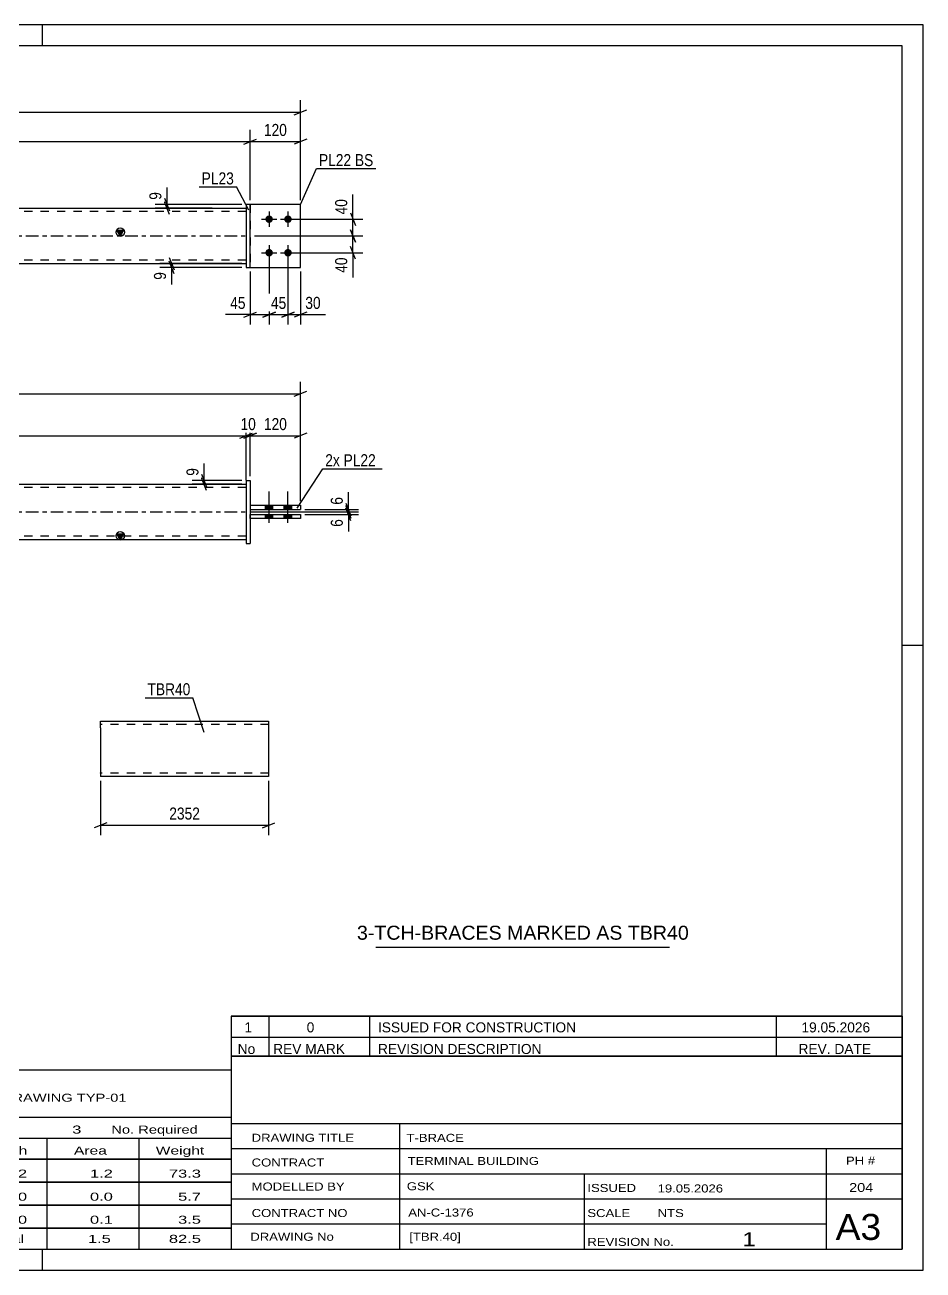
# Model space of a CAD drawing. Header units: millimetres. Extents: x 0 to 420, y 0 to 297.
# Drawn here: x 205.8 to 420, y 0 to 297 of the extents above; entities that cross this region are included whole.
import ezdxf

# ---------------------------------------------------------------- set-up
doc = ezdxf.new("R2010")
doc.units = ezdxf.units.MM
doc.linetypes.add('DXK_LINE_DOT2', pattern=[3.9198, 1.9599, -1.9599])
doc.linetypes.add('DXK_LINE_DOT3', pattern=[5.9187, 2.979, -0.9799, 0.9799, -0.9799])
doc.styles.add('Arial', font='arial.ttf', dxfattribs={"height": 0.2})
doc.styles.add('Arial Narrow', font='ARIALN.TTF', dxfattribs={"height": 0.2})

# ---------------------------------------------------------------- blocks, each defined once
blk = doc.blocks.new('Unknown-489683609-1163')
at = {"color": 5, "linetype": 'Continuous'}
for p, q in [((420, 297), (0, 297)), ((210, 292), (210, 297)), ((420, 0), (420, 297)), ((415, 292), (5, 292)), ((415, 5), (415, 292)), ((420, 149), (415, 149)), ((5, 5), (415, 5)), ((210, 0), (210, 5)), ((0, 0), (420, 0))]:
    blk.add_line(p, q, dxfattribs=at)
blk = doc.blocks.new('Unknown-489683609-3849')
at = {"color": 7, "linetype": 'Continuous'}
for p, q in [((255, 51.05), (255, 5)), ((255, 51.05), (415, 51.05)), ((415, 51), (415, 5)), ((255, 35), (415, 35)), ((295.14, 35), (295.14, 5)), ((255, 29), (415, 29)), ((397, 5.05), (397, 28.9)), ((255, 23), (415, 23)), ((339.14, 23), (339.14, 5)), ((255, 17), (415, 17)), ((255, 11), (397, 11)), ((255, 5), (415, 5))]:
    blk.add_line(p, q, dxfattribs=at)
at = {"color": 7, "style": 'Arial Narrow'}
for s, height, width, p in [('DRAWING TITLE', 1.9089, 1.425378, (259.88, 30.61)), ('T-BRACE', 1.909, 1.425378, (296.81, 30.59)), ('TERMINAL BUILDING', 1.9089, 1.425378, (297.06, 25.07)), ('CONTRACT', 1.909, 1.425378, (259.88, 24.71)), ('MODELLED BY', 1.9089, 1.425378, (259.88, 18.98)), ('GSK', 1.909, 1.425378, (296.88, 19.04)), ('ISSUED', 1.909, 1.425378, (339.94, 18.64)), ('19.05.2026', 1.909, 1.425378, (356.69, 18.52)), ('CONTRACT NO', 1.9089, 1.425378, (259.88, 12.66)), ('AN-C-1376', 1.909, 1.425378, (297.23, 12.78)), ('SCALE', 1.909, 1.425378, (339.94, 12.65)), ('A3', 6.204, 1.25, (399.14, 7.2)), ('DRAWING No', 1.909, 1.425378, (259.56, 7)), ('[TBR.40]', 1.909, 1.425378, (297.46, 6.99)), ('1', 3.34, 1.5, (376.91, 5.68)), ('REVISION No.', 1.9089, 1.425378, (339.94, 5.77))]:
    blk.add_text(s, height=height, dxfattribs=dict(at, width=width)).set_placement(p)
at = {"color": 7, "linetype": 'Continuous', "style": 'Arial Narrow'}
for s, height, width, p in [('PH #', 1.909, 1.43, (401.6, 25.15)), ('204', 2.1, 1.43, (402.37, 18.65)), ('NTS', 1.909, 1.425378, (356.7, 12.65))]:
    blk.add_text(s, height=height, dxfattribs=dict(at, width=width)).set_placement(p)
blk = doc.blocks.new('Unknown-489683609-3850')
at = {"color": 7, "linetype": 'Continuous'}
for p, q in [((95, 47.75), (255, 47.75)), ((95, 36.5), (95, 47.75)), ((255, 47.75), (255, 36.5)), ((95, 36.5), (255, 36.5)), ((95, 36.5), (95, 31.5)), ((255, 36.5), (255, 31.5)), ((95, 31.5), (255, 31.5)), ((95, 31.5), (95, 26.5)), ((119, 31.5), (119, 26.5)), ((154.5, 31.5), (154.5, 26.5)), ((180.5, 31.5), (180.5, 26.5)), ((193.5, 31.5), (193.5, 26.5)), ((211, 31.5), (211, 26.5)), ((233, 31.5), (233, 26.5)), ((255, 31.5), (255, 26.5)), ((95, 26.5), (255, 26.5)), ((95, 26.45), (95, 21.05)), ((95, 26.45), (255, 26.45)), ((119, 26.5), (119, 21)), ((154.5, 26.5), (154.5, 21)), ((180.5, 26.5), (180.5, 21)), ((193.5, 26.5), (193.5, 21)), ((211, 26.5), (211, 21)), ((233, 26.5), (233, 21)), ((255, 26.45), (255, 21.05)), ((95, 21.05), (255, 21.05)), ((95, 20.95), (95, 15.55)), ((95, 20.95), (255, 20.95)), ((119, 21), (119, 15.5)), ((154.5, 21), (154.5, 15.5)), ((180.5, 21), (180.5, 15.5)), ((193.5, 21), (193.5, 15.5)), ((211, 21), (211, 15.5)), ((233, 21), (233, 15.5)), ((255, 20.95), (255, 15.55)), ((95, 15.55), (255, 15.55)), ((95, 15.45), (95, 10.05)), ((95, 15.45), (255, 15.45)), ((119, 15.5), (119, 10)), ((154.5, 15.5), (154.5, 10)), ((180.5, 15.5), (180.5, 10)), ((193.5, 15.5), (193.5, 10)), ((211, 15.5), (211, 10)), ((233, 15.5), (233, 10)), ((255, 15.45), (255, 10.05)), ((95, 10.05), (255, 10.05)), ((95, 10), (255, 10)), ((95, 10), (95, 5)), ((211, 10), (211, 5)), ((233, 10), (233, 5)), ((255, 10), (255, 5)), ((95, 5), (255, 5))]:
    blk.add_line(p, q, dxfattribs=at)
at = {"color": 7, "style": 'Arial Narrow'}
for s, height, width, p in [('GENERAL NOTES & WELD DETAILS :', 2.8633, 1.4, (96.15, 40.06)), ('REFER TYP DRAWING TYP-01', 1.9089, 1.6, (179.7, 40.16)), ("MATERIAL LIST FOR ASSEMBLY MK'D", 1.9089, 1.6, (96.15, 32.56)), ('TBR40', 1.909, 1.794707, (188.68, 32.47)), ('3', 1.91, 1.794707, (217.08, 32.56)), ('No. Required', 1.9089, 1.6, (226.41, 32.56)), ('Mark', 1.909, 1.7, (96.34, 27.5)), ('Profile', 1.909, 1.7, (129.41, 27.5)), ('Material', 1.909, 1.7, (159.54, 27.56)), ('No.', 1.909, 1.7, (184.5, 27.56)), ('Length', 1.909, 1.7, (195, 27.56)), ('Area', 1.909, 1.7, (217.5, 27.56)), ('Weight', 1.909, 1.7, (237, 27.56))]:
    blk.add_text(s, height=height, dxfattribs=dict(at, width=width)).set_placement(p)
at = {"color": 7, "linetype": 'Continuous', "style": 'Arial Narrow'}
for s, height, width, p in [('TBR40', 1.909, 1.794707, (96.5, 22.06)), ('SHS132*8', 1.909, 1.794707, (121, 22.06)), ('E350', 1.909, 1.794707, (160.74, 22.06)), ('1', 1.91, 1.794707, (184.86, 22.06)), ('2352', 1.909, 1.794707, (197.58, 22.06)), ('1.2', 1.909, 1.794707, (221.32, 22.06)), ('73.3', 1.909, 1.794707, (240.14, 22.06)), ('PL22', 1.909, 1.794707, (96.5, 16.56)), ('PL10*120', 1.909, 1.794707, (121, 16.56)), ('E350', 1.909, 1.794707, (160.74, 16.56)), ('4', 1.91, 1.794707, (184.86, 16.56)), ('150', 1.909, 1.794707, (199.77, 16.56)), ('0.0', 1.909, 1.794707, (221.32, 16.56)), ('5.7', 1.909, 1.794707, (242.33, 16.56)), ('PL23', 1.909, 1.794707, (96.5, 11.06)), ('PL10*150', 1.909, 1.794707, (121, 11.06)), ('E350', 1.909, 1.794707, (160.74, 11.06)), ('2', 1.91, 1.794707, (184.86, 11.06)), ('150', 1.909, 1.794707, (199.77, 11.06)), ('0.1', 1.909, 1.794707, (221.32, 11.06)), ('3.5', 1.909, 1.794707, (242.33, 11.06)), ('Total', 1.909, 1.7, (197.33, 6.5)), ('1.5', 1.909, 1.794707, (220.83, 6.5)), ('82.5', 1.909, 1.794707, (240.14, 6.5))]:
    blk.add_text(s, height=height, dxfattribs=dict(at, width=width)).set_placement(p)
blk = doc.blocks.new('Unknown-489683609-3851')
at = {"color": 7, "linetype": 'Continuous'}
for p, q in [((255, 60.55), (415, 60.55)), ((415, 60.55), (255, 60.55)), ((255, 60.55), (255, 55.55)), ((264, 60.55), (264, 55.55)), ((288, 60.55), (288, 55.55)), ((385, 60.55), (385, 55.55)), ((415, 60.55), (415, 55.55)), ((255, 55.55), (415, 55.55)), ((255, 55.55), (255, 51.05)), ((255, 55.55), (415, 55.55)), ((264, 55.55), (264, 51.05)), ((288, 55.55), (288, 51.05)), ((385, 55.55), (385, 51.05)), ((415, 55.55), (415, 51.05)), ((415, 51.05), (255, 51.05))]:
    blk.add_line(p, q, dxfattribs=at)
at = {"color": 7, "linetype": 'Continuous', "style": 'Arial Narrow'}
for s, height, width, p in [('1', 2.39, 1.196471, (258.16, 56.7)), ('0', 2.39, 1.196471, (273, 56.7)), ('ISSUED FOR CONSTRUCTION', 2.3861, 1.196471, (290, 56.7)), ('19.05.2026', 2.386, 1.196471, (391, 56.7)), ('No', 2.386, 1.2, (256.54, 51.55)), ('REV MARK', 2.386, 1.2, (265, 51.55)), ('REVISION DESCRIPTION', 2.3861, 1.2, (290, 51.55)), ('REV. DATE', 2.386, 1.2, (390.28, 51.55))]:
    blk.add_text(s, height=height, dxfattribs=dict(at, width=width)).set_placement(p)
blk = doc.blocks.new('Unknown-489683609-3852')
at = {"color": 7, "linetype": 'Continuous'}
blk.add_line((289.5, 77.05), (359.5, 77.05), dxfattribs=at)
at = {"color": 7, "style": 'Arial'}
blk.add_text('3-TCH-BRACES MARKED AS TBR40', height=3.3428, dxfattribs=at).set_placement((284.99, 78.8))
blk = doc.blocks.new('Part-489683609-1456 - 1400')
at = {"color": 2, "linetype": 'Continuous'}
for p, q in [((259.54, 182.44), (259.54, 181.44)), ((259.54, 182.44), (271.54, 182.44)), ((259.54, 181.44), (271.54, 181.44)), ((271.54, 182.44), (271.54, 181.44))]:
    blk.add_line(p, q, dxfattribs=at)
blk = doc.blocks.new('Part-489683609-1476 - 1400')
at = {"linetype": 'Continuous'}
blk.add_hatch(color=2, dxfattribs=at).paths.add_polyline_path([(228.54, 174.24), (227.74, 175.64), (229.34, 175.64)])
at = {"color": 2, "linetype": 'Continuous'}
for p, q in [((82.44, 187.44), (170.44, 187.44)), ((170.54, 187.44), (258.54, 187.44)), ((228.54, 174.24), (227.74, 175.64)), ((227.74, 175.64), (229.34, 175.64)), ((229.34, 175.64), (228.54, 174.24)), ((82.44, 174.24), (170.44, 174.24)), ((170.54, 174.24), (258.54, 174.24))]:
    blk.add_line(p, q, dxfattribs=at)
at = {"color": 7, "linetype": 'DXK_LINE_DOT2'}
for p, q in [((82.44, 174.24), (82.44, 187.44)), ((258.54, 187.44), (258.54, 174.24)), ((170.44, 186.64), (82.44, 186.64)), ((258.54, 186.64), (170.54, 186.64)), ((170.44, 175.04), (82.44, 175.04)), ((258.54, 175.04), (170.54, 175.04))]:
    blk.add_line(p, q, dxfattribs=at)
at = {"color": 7, "linetype": 'DXK_LINE_DOT3'}
for p, q in [((82.44, 180.84), (170.44, 180.84)), ((170.54, 180.84), (258.54, 180.84))]:
    blk.add_line(p, q, dxfattribs=at)
at = {"color": 2, "linetype": 'Continuous'}
blk.add_circle((228.54, 175.14), 1, dxfattribs=at)
blk = doc.blocks.new('Bolt-489683609-1414 - 1400')
at = {"linetype": 'Continuous'}
for points in [[(264.94, 182.44), (263.14, 182.44), (263.14, 181.44), (264.94, 181.44)], [(264.94, 182.44), (263.14, 182.44), (263.14, 181.44), (264.94, 181.44)], [(269.44, 182.44), (267.64, 182.44), (267.64, 181.44), (269.44, 181.44)], [(269.44, 182.44), (267.64, 182.44), (267.64, 181.44), (269.44, 181.44)], [(264.94, 180.24), (263.14, 180.24), (263.14, 179.24), (264.94, 179.24)], [(264.94, 180.24), (263.14, 180.24), (263.14, 179.24), (264.94, 179.24)], [(269.44, 180.24), (267.64, 180.24), (267.64, 179.24), (269.44, 179.24)], [(269.44, 180.24), (267.64, 180.24), (267.64, 179.24), (269.44, 179.24)]]:
    blk.add_hatch(color=1, dxfattribs=at).paths.add_polyline_path(points)
at = {"color": 1, "linetype": 'Continuous'}
for p, q in [((264.04, 178.24), (264.04, 185.74)), ((264.04, 178.24), (264.04, 185.74)), ((268.54, 178.24), (268.54, 185.74)), ((268.54, 178.24), (268.54, 185.74)), ((263.14, 181.44), (263.14, 182.44)), ((263.14, 181.44), (263.14, 182.44)), ((264.94, 181.44), (264.94, 182.44)), ((264.94, 181.44), (264.94, 182.44)), ((267.64, 181.44), (267.64, 182.44)), ((267.64, 181.44), (267.64, 182.44)), ((269.44, 181.44), (269.44, 182.44)), ((269.44, 181.44), (269.44, 182.44)), ((263.14, 179.24), (263.14, 180.24)), ((263.14, 179.24), (263.14, 180.24)), ((264.94, 179.24), (264.94, 180.24)), ((264.94, 179.24), (264.94, 180.24)), ((267.64, 179.24), (267.64, 180.24)), ((267.64, 179.24), (267.64, 180.24)), ((269.44, 179.24), (269.44, 180.24)), ((269.44, 179.24), (269.44, 180.24))]:
    blk.add_line(p, q, dxfattribs=at)
blk = doc.blocks.new('Part-489683609-1451 - 1400')
at = {"color": 2, "linetype": 'Continuous'}
for p, q in [((258.54, 188.34), (258.54, 173.34)), ((258.54, 188.34), (259.54, 188.34)), ((259.54, 188.34), (259.54, 173.34)), ((258.54, 173.34), (259.54, 173.34))]:
    blk.add_line(p, q, dxfattribs=at)
blk = doc.blocks.new('Part-489683609-1461 - 1400')
at = {"color": 2, "linetype": 'Continuous'}
for p, q in [((259.54, 179.24), (259.54, 180.24)), ((259.54, 180.24), (271.54, 180.24)), ((271.54, 179.24), (259.54, 179.24)), ((271.54, 180.24), (271.54, 179.24))]:
    blk.add_line(p, q, dxfattribs=at)
blk = doc.blocks.new('Part-489683609-1747 - 1681')
at = {"linetype": 'Continuous'}
blk.add_hatch(color=2, dxfattribs=at).paths.add_polyline_path([(228.54, 246.66), (227.74, 248.06), (229.34, 248.06)])
at = {"color": 2, "linetype": 'Continuous'}
for p, q in [((82.44, 253.26), (170.44, 253.26)), ((170.54, 253.26), (258.54, 253.26)), ((228.54, 246.66), (227.74, 248.06)), ((227.74, 248.06), (229.34, 248.06)), ((229.34, 248.06), (228.54, 246.66)), ((82.44, 240.06), (170.44, 240.06)), ((170.54, 240.06), (258.54, 240.06))]:
    blk.add_line(p, q, dxfattribs=at)
at = {"color": 7, "linetype": 'DXK_LINE_DOT2'}
for p, q in [((82.44, 253.26), (82.44, 240.06)), ((170.44, 252.46), (82.44, 252.46)), ((258.54, 252.46), (170.54, 252.46)), ((258.54, 253.26), (258.54, 240.06)), ((170.44, 240.86), (82.44, 240.86)), ((258.54, 240.86), (170.54, 240.86))]:
    blk.add_line(p, q, dxfattribs=at)
at = {"color": 7, "linetype": 'DXK_LINE_DOT3'}
for p, q in [((82.44, 246.66), (170.44, 246.66)), ((170.54, 246.66), (258.54, 246.66))]:
    blk.add_line(p, q, dxfattribs=at)
at = {"color": 2, "linetype": 'Continuous'}
blk.add_circle((228.54, 247.56), 1, dxfattribs=at)
blk = doc.blocks.new('Bolt-489683609-1686 - 1681')
at = {"linetype": 'Continuous'}
for points in [[(264.04, 251.56, -1), (264.04, 249.76, -1)], [(268.54, 251.56, -1), (268.54, 249.76, -1)], [(264.04, 243.56, -1), (264.04, 241.76, -1)], [(268.54, 243.56, -1), (268.54, 241.76, -1)]]:
    blk.add_hatch(color=1, dxfattribs=at).paths.add_polyline_path(points)
at = {"color": 1, "linetype": 'Continuous'}
for p, q in [((264.04, 252.46), (264.04, 248.86)), ((268.54, 252.46), (268.54, 248.86)), ((262.24, 250.66), (265.84, 250.66)), ((266.74, 250.66), (270.34, 250.66)), ((264.04, 244.46), (264.04, 240.86)), ((268.54, 244.46), (268.54, 240.86)), ((262.24, 242.66), (265.84, 242.66)), ((266.74, 242.66), (270.34, 242.66))]:
    blk.add_line(p, q, dxfattribs=at)
blk = doc.blocks.new('Part-489683609-1712 - 1681')
at = {"color": 2, "linetype": 'Continuous'}
for p, q in [((258.54, 254.16), (258.54, 239.16)), ((259.54, 254.16), (258.54, 254.16)), ((259.54, 239.16), (259.54, 254.16)), ((258.54, 239.16), (259.54, 239.16))]:
    blk.add_line(p, q, dxfattribs=at)
blk = doc.blocks.new('Part-489683609-1737 - 1681')
at = {"color": 2, "linetype": 'Continuous'}
for p, q in [((271.54, 254.16), (259.54, 254.16)), ((271.54, 239.16), (271.54, 254.16)), ((259.54, 239.16), (271.54, 239.16))]:
    blk.add_line(p, q, dxfattribs=at)
at = {"color": 7, "linetype": 'DXK_LINE_DOT2'}
blk.add_line((259.54, 254.16), (259.54, 239.16), dxfattribs=at)
blk = doc.blocks.new('Part-489683609-1742 - 1681')
at = {"color": 7, "linetype": 'DXK_LINE_DOT2'}
for p, q in [((271.54, 254.16), (259.54, 254.16)), ((259.54, 254.16), (259.54, 239.16)), ((271.54, 239.16), (271.54, 254.16)), ((259.54, 239.16), (271.54, 239.16))]:
    blk.add_line(p, q, dxfattribs=at)
blk = doc.blocks.new('Part-489683609-2300 - 2292')
at = {"color": 2, "linetype": 'Continuous'}
for p, q in [((223.83, 129.31), (223.83, 130.91)), ((223.83, 130.91), (243.83, 130.91)), ((243.93, 130.91), (263.93, 130.91)), ((263.93, 130.91), (263.93, 129.31)), ((223.83, 129.31), (223.83, 117.71)), ((263.93, 129.31), (263.93, 117.71)), ((243.83, 117.71), (223.83, 117.71)), ((263.93, 117.71), (243.93, 117.71))]:
    blk.add_line(p, q, dxfattribs=at)
at = {"color": 7, "linetype": 'DXK_LINE_DOT2'}
for p, q in [((243.83, 130.11), (223.83, 130.11)), ((263.93, 130.11), (243.93, 130.11)), ((223.83, 118.51), (223.83, 118.58)), ((243.83, 118.51), (223.83, 118.51)), ((263.93, 118.51), (243.93, 118.51)), ((263.93, 118.51), (263.93, 118.58))]:
    blk.add_line(p, q, dxfattribs=at)
blk = doc.blocks.new('StraightDimension-489683609-1602 - 1400')
at = {"color": 7, "linetype": 'Continuous'}
for p, q in [((282.35, 182.34), (283.55, 179.34)), ((283.55, 178.74), (282.35, 181.74)), ((259.54, 180.84), (285.35, 180.84)), ((272.54, 180.24), (285.35, 180.24)), ((282.95, 180.24), (282.95, 180.84))]:
    blk.add_line(p, q, dxfattribs=at)
at = {"color": 0}
blk.add_wipeout([(282.2, 179.71), (278, 179.71), (278, 176.68), (282.2, 176.68)], dxfattribs=at)
at = {"color": 7, "linetype": 'Continuous'}
blk.add_line((282.95, 180.24), (282.95, 176.16), dxfattribs=at)
blk.add_line((282.95, 180.24), (282.95, 176.16), dxfattribs=at)
at = {"color": 3, "style": 'Arial Narrow'}
blk.add_text('6', height=2.86, rotation=90.0002, dxfattribs=at).set_placement((281.6, 177.28))
blk = doc.blocks.new('StraightDimension-489683609-1501 - 1400')
at = {"color": 7, "linetype": 'Continuous'}
for p, q in [((258.04, 198.41), (261.04, 199.61)), ((259.54, 189.34), (259.54, 201.86)), ((259.54, 199.01), (271.54, 199.01)), ((273.04, 199.61), (270.04, 198.41)), ((271.54, 183.44), (271.54, 201.86))]:
    blk.add_line(p, q, dxfattribs=at)
at = {"color": 0}
blk.add_wipeout([(268.89, 199.76), (268.89, 203.96), (262.2, 203.96), (262.2, 199.76)], dxfattribs=at)
at = {"color": 3, "style": 'Arial Narrow'}
blk.add_text('120', height=2.863, dxfattribs=at).set_placement((262.8, 200.36))
blk = doc.blocks.new('StraightDimension-489683609-1517 - 1400')
at = {"color": 7, "linetype": 'Continuous'}
for p, q in [((83.94, 199.61), (80.94, 198.41)), ((82.44, 188.44), (82.44, 201.86)), ((82.44, 199.01), (258.54, 199.01)), ((257.04, 198.41), (260.04, 199.61)), ((258.54, 188.44), (258.54, 201.86))]:
    blk.add_line(p, q, dxfattribs=at)
at = {"color": 0}
blk.add_wipeout([(174.75, 199.76), (174.75, 203.96), (166.24, 203.96), (166.24, 199.76)], dxfattribs=at)
at = {"color": 3, "style": 'Arial Narrow'}
blk.add_text('2352', height=2.863, dxfattribs=at).set_placement((166.84, 200.36))
blk = doc.blocks.new('StraightDimension-489683609-1547 - 1400')
at = {"color": 7, "linetype": 'Continuous'}
for p, q in [((257.04, 198.41), (260.04, 199.61)), ((261.04, 199.61), (258.04, 198.41)), ((258.54, 188.44), (258.54, 201.86)), ((258.54, 199.01), (259.54, 199.01)), ((259.54, 189.34), (259.54, 201.86))]:
    blk.add_line(p, q, dxfattribs=at)
at = {"color": 0}
blk.add_wipeout([(261.47, 199.76), (261.47, 203.96), (256.62, 203.96), (256.62, 199.76)], dxfattribs=at)
at = {"color": 3, "style": 'Arial Narrow'}
blk.add_text('10', height=2.863, dxfattribs=at).set_placement((257.22, 200.36))
blk = doc.blocks.new('StraightDimension-489683609-1591 - 1400')
at = {"color": 7, "linetype": 'Continuous'}
for p, q in [((69.44, 183.44), (69.44, 211.88)), ((271.54, 183.44), (271.54, 211.88)), ((70.94, 209.63), (67.94, 208.43)), ((69.44, 209.03), (271.54, 209.03)), ((270.04, 208.43), (273.04, 209.63))]:
    blk.add_line(p, q, dxfattribs=at)
at = {"color": 0}
blk.add_wipeout([(174.75, 209.78), (174.75, 213.98), (166.24, 213.98), (166.24, 209.78)], dxfattribs=at)
at = {"color": 3, "style": 'Arial Narrow'}
blk.add_text('2612', height=2.863, dxfattribs=at).set_placement((166.84, 210.38))
blk = doc.blocks.new('StraightDimension-489683609-1618 - 1400')
at = {"color": 7, "linetype": 'Continuous'}
for p, q in [((272.54, 181.44), (285.35, 181.44)), ((282.35, 182.94), (283.55, 179.94)), ((283.55, 179.34), (282.35, 182.34)), ((282.95, 180.84), (282.95, 181.44)), ((259.54, 180.84), (285.35, 180.84))]:
    blk.add_line(p, q, dxfattribs=at)
at = {"color": 0}
blk.add_wipeout([(282.2, 184.99), (278, 184.99), (278, 181.96), (282.2, 181.96)], dxfattribs=at)
at = {"color": 7, "linetype": 'Continuous'}
blk.add_line((282.95, 181.44), (282.95, 185.51), dxfattribs=at)
blk.add_line((282.95, 181.44), (282.95, 185.51), dxfattribs=at)
at = {"color": 3, "style": 'Arial Narrow'}
blk.add_text('6', height=2.86, rotation=90.0002, dxfattribs=at).set_placement((281.6, 182.56))
blk = doc.blocks.new('StraightDimension-489683609-1635 - 1400')
at = {"color": 7, "linetype": 'Continuous'}
for p, q in [((257.54, 188.34), (245.69, 188.34)), ((257.54, 187.44), (245.69, 187.44)), ((247.94, 189.84), (249.14, 186.84)), ((249.14, 185.94), (247.94, 188.94)), ((248.54, 187.44), (248.54, 188.34))]:
    blk.add_line(p, q, dxfattribs=at)
at = {"color": 0}
blk.add_wipeout([(247.79, 191.89), (243.59, 191.89), (243.59, 188.86), (247.79, 188.86)], dxfattribs=at)
at = {"color": 7, "linetype": 'Continuous'}
blk.add_line((248.54, 188.34), (248.54, 192.41), dxfattribs=at)
blk.add_line((248.54, 188.34), (248.54, 192.41), dxfattribs=at)
at = {"color": 3, "style": 'Arial Narrow'}
blk.add_text('9', height=2.86, rotation=90.0002, dxfattribs=at).set_placement((247.19, 189.46))
blk = doc.blocks.new('StraightDimension-489683609-1750 - 1681')
at = {"color": 7, "linetype": 'Continuous'}
for p, q in [((264.04, 241.66), (264.04, 225.51)), ((259.54, 238.16), (259.54, 225.51)), ((258.04, 227.31), (261.04, 228.51)), ((259.54, 227.91), (264.04, 227.91)), ((265.54, 228.51), (262.54, 227.31))]:
    blk.add_line(p, q, dxfattribs=at)
at = {"color": 0}
blk.add_wipeout([(259.02, 228.66), (259.02, 232.86), (254.16, 232.86), (254.16, 228.66)], dxfattribs=at)
at = {"color": 7, "linetype": 'Continuous'}
blk.add_line((259.54, 227.91), (253.64, 227.91), dxfattribs=at)
blk.add_line((259.54, 227.91), (253.64, 227.91), dxfattribs=at)
at = {"color": 3, "style": 'Arial Narrow'}
blk.add_text('45', height=2.863, dxfattribs=at).set_placement((254.76, 229.26))
blk = doc.blocks.new('StraightDimension-489683609-1772 - 1681')
at = {"color": 7, "linetype": 'Continuous'}
for p, q in [((264.04, 241.66), (264.04, 225.51)), ((268.54, 241.66), (268.54, 225.51)), ((262.54, 227.31), (265.54, 228.51)), ((264.04, 227.91), (268.54, 227.91)), ((270.04, 228.51), (267.04, 227.31))]:
    blk.add_line(p, q, dxfattribs=at)
at = {"color": 0}
blk.add_wipeout([(268.72, 228.66), (268.72, 232.86), (263.87, 232.86), (263.87, 228.66)], dxfattribs=at)
at = {"color": 3, "style": 'Arial Narrow'}
blk.add_text('45', height=2.863, dxfattribs=at).set_placement((264.47, 229.26))
blk = doc.blocks.new('StraightDimension-489683609-1999 - 1681')
at = {"color": 7, "linetype": 'Continuous'}
for p, q in [((259.54, 255.16), (259.54, 272.01)), ((271.54, 255.16), (271.54, 272.01)), ((258.04, 268.56), (261.04, 269.76)), ((259.54, 269.16), (271.54, 269.16)), ((273.04, 269.76), (270.04, 268.56))]:
    blk.add_line(p, q, dxfattribs=at)
at = {"color": 0}
blk.add_wipeout([(268.89, 269.91), (268.89, 274.11), (262.2, 274.11), (262.2, 269.91)], dxfattribs=at)
at = {"color": 3, "style": 'Arial Narrow'}
blk.add_text('120', height=2.863, dxfattribs=at).set_placement((262.8, 270.51))
blk = doc.blocks.new('StraightDimension-489683609-1817 - 1681')
at = {"color": 7, "linetype": 'Continuous'}
for p, q in [((269.54, 250.66), (286.41, 250.66)), ((283.41, 252.16), (284.61, 249.16)), ((284.01, 246.66), (284.01, 250.66)), ((260.54, 246.66), (286.41, 246.66)), ((284.61, 245.16), (283.41, 248.16))]:
    blk.add_line(p, q, dxfattribs=at)
at = {"color": 0}
blk.add_wipeout([(283.26, 256.04), (279.06, 256.04), (279.06, 251.19), (283.26, 251.19)], dxfattribs=at)
at = {"color": 7, "linetype": 'Continuous'}
blk.add_line((284.01, 250.66), (284.01, 256.57), dxfattribs=at)
blk.add_line((284.01, 250.66), (284.01, 256.57), dxfattribs=at)
at = {"color": 3, "style": 'Arial Narrow'}
blk.add_text('40', height=2.863, rotation=90.0002, dxfattribs=at).set_placement((282.66, 251.79))
blk = doc.blocks.new('StraightDimension-489683609-1788 - 1681')
at = {"color": 7, "linetype": 'Continuous'}
for p, q in [((268.54, 241.66), (268.54, 225.51)), ((271.54, 238.16), (271.54, 225.51)), ((267.04, 227.31), (270.04, 228.51)), ((268.54, 227.91), (271.54, 227.91)), ((273.04, 228.51), (270.04, 227.31))]:
    blk.add_line(p, q, dxfattribs=at)
at = {"color": 0}
blk.add_wipeout([(276.93, 228.66), (276.93, 232.86), (272.07, 232.86), (272.07, 228.66)], dxfattribs=at)
at = {"color": 7, "linetype": 'Continuous'}
blk.add_line((271.54, 227.91), (277.45, 227.91), dxfattribs=at)
blk.add_line((271.54, 227.91), (277.45, 227.91), dxfattribs=at)
at = {"color": 3, "style": 'Arial Narrow'}
blk.add_text('30', height=2.863, dxfattribs=at).set_placement((272.67, 229.26))
blk = doc.blocks.new('StraightDimension-489683609-1808 - 1681')
at = {"color": 7, "linetype": 'Continuous'}
for p, q in [((260.54, 246.66), (286.41, 246.66)), ((283.41, 248.16), (284.61, 245.16)), ((284.01, 242.66), (284.01, 246.66)), ((284.61, 241.16), (283.41, 244.16)), ((269.54, 242.66), (286.41, 242.66))]:
    blk.add_line(p, q, dxfattribs=at)
at = {"color": 0}
blk.add_wipeout([(283.26, 242.14), (279.06, 242.14), (279.06, 237.28), (283.26, 237.28)], dxfattribs=at)
at = {"color": 7, "linetype": 'Continuous'}
blk.add_line((284.01, 242.66), (284.01, 236.76), dxfattribs=at)
blk.add_line((284.01, 242.66), (284.01, 236.76), dxfattribs=at)
at = {"color": 3, "style": 'Arial Narrow'}
blk.add_text('40', height=2.863, rotation=90.0002, dxfattribs=at).set_placement((282.66, 237.88))
blk = doc.blocks.new('StraightDimension-489683609-1932 - 1681')
at = {"color": 7, "linetype": 'Continuous'}
for p, q in [((70.94, 276.76), (67.94, 275.56)), ((69.44, 255.16), (69.44, 279.01)), ((270.04, 275.56), (273.04, 276.76)), ((271.54, 255.16), (271.54, 279.01)), ((69.44, 276.16), (271.54, 276.16))]:
    blk.add_line(p, q, dxfattribs=at)
at = {"color": 0}
blk.add_wipeout([(174.75, 276.91), (174.75, 281.11), (166.24, 281.11), (166.24, 276.91)], dxfattribs=at)
at = {"color": 3, "style": 'Arial Narrow'}
blk.add_text('2612', height=2.863, dxfattribs=at).set_placement((166.84, 277.51))
blk = doc.blocks.new('StraightDimension-489683609-2723 - 1681')
at = {"color": 7, "linetype": 'Continuous'}
for p, q in [((240.19, 241.56), (241.39, 238.56)), ((241.39, 237.66), (240.19, 240.66)), ((257.54, 240.06), (237.94, 240.06)), ((257.54, 239.16), (237.94, 239.16)), ((240.79, 239.16), (240.79, 240.06))]:
    blk.add_line(p, q, dxfattribs=at)
at = {"color": 0}
blk.add_wipeout([(240.04, 238.64), (235.84, 238.64), (235.84, 235.61), (240.04, 235.61)], dxfattribs=at)
at = {"color": 7, "linetype": 'Continuous'}
blk.add_line((240.79, 239.16), (240.79, 235.08), dxfattribs=at)
blk.add_line((240.79, 239.16), (240.79, 235.08), dxfattribs=at)
at = {"color": 3, "style": 'Arial Narrow'}
blk.add_text('9', height=2.86, rotation=90.0002, dxfattribs=at).set_placement((239.44, 236.21))
blk = doc.blocks.new('StraightDimension-489683609-1974 - 1681')
at = {"color": 7, "linetype": 'Continuous'}
for p, q in [((81.44, 255.16), (81.44, 272.01)), ((259.54, 255.16), (259.54, 272.01)), ((82.94, 269.76), (79.94, 268.56)), ((81.44, 269.16), (259.54, 269.16)), ((258.04, 268.56), (261.04, 269.76))]:
    blk.add_line(p, q, dxfattribs=at)
at = {"color": 0}
blk.add_wipeout([(174.75, 269.91), (174.75, 274.11), (166.24, 274.11), (166.24, 269.91)], dxfattribs=at)
at = {"color": 3, "style": 'Arial Narrow'}
blk.add_text('2372', height=2.863, dxfattribs=at).set_placement((166.84, 270.51))
blk = doc.blocks.new('StraightDimension-489683609-2716 - 1681')
at = {"color": 7, "linetype": 'Continuous'}
for p, q in [((239.09, 255.66), (240.29, 252.66)), ((257.54, 254.16), (236.84, 254.16)), ((250.43, 253.26), (236.84, 253.26)), ((240.29, 251.76), (239.09, 254.76)), ((239.69, 253.26), (239.69, 254.16))]:
    blk.add_line(p, q, dxfattribs=at)
at = {"color": 0}
blk.add_wipeout([(238.94, 257.72), (234.74, 257.72), (234.74, 254.69), (238.94, 254.69)], dxfattribs=at)
at = {"color": 7, "linetype": 'Continuous'}
blk.add_line((239.69, 254.16), (239.69, 258.24), dxfattribs=at)
blk.add_line((239.69, 254.16), (239.69, 258.24), dxfattribs=at)
at = {"color": 3, "style": 'Arial Narrow'}
blk.add_text('9', height=2.86, rotation=90.0002, dxfattribs=at).set_placement((238.34, 255.29))
blk = doc.blocks.new('StraightDimension-489683609-2304 - 2292')
at = {"color": 7, "linetype": 'Continuous'}
for p, q in [((223.83, 116.71), (223.83, 103.71)), ((263.93, 116.71), (263.93, 103.71)), ((225.33, 106.71), (222.33, 105.51)), ((223.83, 106.11), (263.93, 106.11)), ((262.43, 105.51), (265.43, 106.71))]:
    blk.add_line(p, q, dxfattribs=at)
at = {"color": 0}
blk.add_wipeout([(248.14, 106.86), (248.14, 111.06), (239.63, 111.06), (239.63, 106.86)], dxfattribs=at)
at = {"color": 3, "style": 'Arial Narrow'}
blk.add_text('2352', height=2.863, dxfattribs=at).set_placement((240.23, 107.46))
blk = doc.blocks.new('MarkSet-489683609-1672 - 1400')
at = {"color": 0}
blk.add_wipeout([(280.9, 191.73), (280.9, 194.73), (277.43, 194.73), (277.43, 191.73)], dxfattribs=at)
blk.add_wipeout([(280.9, 191.73), (280.9, 194.73), (277.43, 194.73), (277.43, 191.73)], dxfattribs=at)
at = {"color": 30, "linetype": 'Continuous'}
blk.add_line((270.7, 181.71), (276.83, 191.13), dxfattribs=at)
at = {"color": 0}
blk.add_wipeout([(289.48, 191.73), (289.48, 194.73), (281.8, 194.73), (281.8, 191.73)], dxfattribs=at)
blk.add_wipeout([(289.48, 191.73), (289.48, 194.73), (281.8, 194.73), (281.8, 191.73)], dxfattribs=at)
at = {"color": 30, "linetype": 'Continuous'}
blk.add_line((276.83, 191.13), (290.98, 191.13), dxfattribs=at)
at = {"color": 3, "style": 'Arial Narrow'}
for s, p in [('2x', (277.43, 191.73)), ('PL22', (281.8, 191.73))]:
    blk.add_text(s, height=2.863, dxfattribs=at).set_placement(p)
blk = doc.blocks.new('Mark-489683609-1708 - 1681')
at = {"color": 0}
blk.add_wipeout([(255.63, 258.96), (255.63, 261.96), (247.96, 261.96), (247.96, 258.96)], dxfattribs=at)
blk.add_wipeout([(255.63, 258.96), (255.63, 261.96), (247.96, 261.96), (247.96, 258.96)], dxfattribs=at)
at = {"color": 30, "linetype": 'Continuous'}
for p in [(247.36, 258.36), (259.22, 252.84)]:
    blk.add_line(p, (256.23, 258.36), dxfattribs=at)
at = {"color": 3, "style": 'Arial Narrow'}
blk.add_text('PL23', height=2.863, dxfattribs=at).set_placement((247.96, 258.96))
blk = doc.blocks.new('MarkSet-489683609-2037 - 1681')
at = {"color": 0}
blk.add_wipeout([(283.6, 263.32), (283.6, 266.32), (275.93, 266.32), (275.93, 263.32)], dxfattribs=at)
blk.add_wipeout([(283.6, 263.32), (283.6, 266.32), (275.93, 266.32), (275.93, 263.32)], dxfattribs=at)
at = {"color": 30, "linetype": 'Continuous'}
blk.add_line((271.54, 254.16), (275.33, 262.72), dxfattribs=at)
at = {"color": 0}
blk.add_wipeout([(288.89, 263.32), (288.89, 266.32), (284.5, 266.32), (284.5, 263.32)], dxfattribs=at)
blk.add_wipeout([(288.89, 263.32), (288.89, 266.32), (284.5, 266.32), (284.5, 263.32)], dxfattribs=at)
at = {"color": 30, "linetype": 'Continuous'}
blk.add_line((275.33, 262.72), (289.49, 262.72), dxfattribs=at)
at = {"color": 3, "style": 'Arial Narrow'}
for s, p in [('PL22', (275.93, 263.32)), ('BS', (284.5, 263.32))]:
    blk.add_text(s, height=2.863, dxfattribs=at).set_placement(p)
blk = doc.blocks.new('Mark-489683609-2296 - 2292')
at = {"color": 0}
blk.add_wipeout([(245.26, 137.11), (245.26, 140.11), (235.04, 140.11), (235.04, 137.11)], dxfattribs=at)
blk.add_wipeout([(245.26, 137.11), (245.26, 140.11), (235.04, 140.11), (235.04, 137.11)], dxfattribs=at)
at = {"color": 30, "linetype": 'Continuous'}
for p in [(234.44, 136.51), (248.57, 128.2)]:
    blk.add_line(p, (245.86, 136.51), dxfattribs=at)
at = {"color": 3, "style": 'Arial Narrow'}
blk.add_text('TBR40', height=2.863, dxfattribs=at).set_placement((235.04, 137.11))

msp = doc.modelspace()

# ---------------------------------------------------------------- block references
for name in ['Unknown-489683609-1163', 'Part-489683609-1747 - 1681', 'Part-489683609-1712 - 1681', 'Part-489683609-1737 - 1681', 'Part-489683609-1742 - 1681', 'Bolt-489683609-1686 - 1681', 'Part-489683609-1476 - 1400', 'Part-489683609-1451 - 1400', 'Bolt-489683609-1414 - 1400', 'Part-489683609-1456 - 1400', 'Part-489683609-1461 - 1400', 'Part-489683609-2300 - 2292', 'Unknown-489683609-3852', 'Unknown-489683609-3851', 'Unknown-489683609-3849', 'Unknown-489683609-3850']:
    msp.add_blockref(name, (0, 0))

# ---------------------------------------------------------------- next in the draw order: block references
for name in ['StraightDimension-489683609-1999 - 1681', 'StraightDimension-489683609-1750 - 1681', 'StraightDimension-489683609-1602 - 1400', 'Mark-489683609-2296 - 2292', 'StraightDimension-489683609-2304 - 2292']:
    msp.add_blockref(name, (0, 0))

# ---------------------------------------------------------------- next in the draw order: block references
for name in ['StraightDimension-489683609-1817 - 1681', 'StraightDimension-489683609-2723 - 1681', 'StraightDimension-489683609-1772 - 1681', 'StraightDimension-489683609-1501 - 1400']:
    msp.add_blockref(name, (0, 0))

# ---------------------------------------------------------------- next in the draw order: block references
for name in ['StraightDimension-489683609-1932 - 1681', 'StraightDimension-489683609-1788 - 1681', 'StraightDimension-489683609-1517 - 1400']:
    msp.add_blockref(name, (0, 0))

# ---------------------------------------------------------------- next in the draw order: block references
for name in ['StraightDimension-489683609-1974 - 1681', 'MarkSet-489683609-2037 - 1681', 'StraightDimension-489683609-1808 - 1681', 'StraightDimension-489683609-1547 - 1400']:
    msp.add_blockref(name, (0, 0))

# ---------------------------------------------------------------- next in the draw order: block references
for name in ['StraightDimension-489683609-2716 - 1681', 'StraightDimension-489683609-1591 - 1400']:
    msp.add_blockref(name, (0, 0))

# ---------------------------------------------------------------- next in the draw order: block references
for name in ['Mark-489683609-1708 - 1681', 'StraightDimension-489683609-1635 - 1400', 'StraightDimension-489683609-1618 - 1400']:
    msp.add_blockref(name, (0, 0))

# ---------------------------------------------------------------- next in the draw order: block references
msp.add_blockref('MarkSet-489683609-1672 - 1400', (0, 0))

doc.saveas('drawing.dxf')
